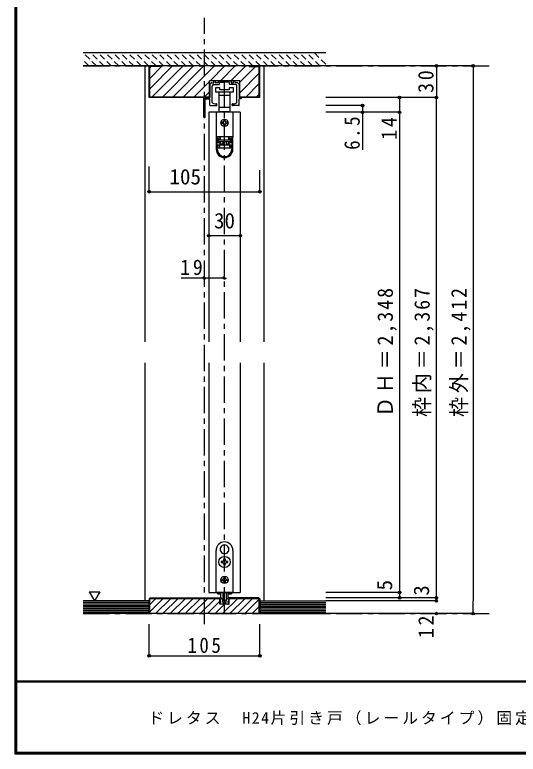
# Model space of a CAD drawing. Units: millimetres at full size, sheet at 1:5; some dimension numbers follow another scale. Extents: x -973 to 977, y -718 to 696.
# Drawn here: x -973 to -496, y -701 to 0 of the extents above; entities that cross this region are included whole.
import ezdxf
from ezdxf.enums import TextEntityAlignment as Align

# ---------------------------------------------------------------- set-up
doc = ezdxf.new("R2010")
doc.units = ezdxf.units.MM
doc.header["$LTSCALE"] = 5
doc.header["$PDMODE"] = 32
doc.header["$PDSIZE"] = 2.5
doc.linetypes.add('CHAIN1', pattern=[8, 5, -1, 1, -1])
doc.linetypes.add('DASHED1', pattern=[1.8, 1.2, -0.6])
for name, color, linetype in [('0-1_通り芯', 4, 'DASHED1'), ('0-3_仕上げ', 2, 'Continuous'), ('0-4_枠', 3, 'Continuous'), ('0-6_扉', 6, 'Continuous'), ('0-7_金物', 7, 'Continuous'), ('0-A_文字', 7, 'Continuous'), ('0-B_寸法', 7, 'Continuous'), ('0-C_ハッチ', 4, 'DASHED1'), ('F-1_枠', 6, 'Continuous'), ('F-A_文字', 7, 'Continuous')]:
    doc.layers.add(name, color=color, linetype=linetype)
doc.styles.add('ＭＳ ゴシック', font='')
doc.styles.get('ＭＳ ゴシック').set_extended_font_data('MS Gothic')

# ---------------------------------------------------------------- blocks, each defined once
blk = doc.blocks.new('03')
at = {"layer": '0-B_寸法'}
for p, q in [((-11.079, 7.476), (-9.529, 7.476)), ((-9.229, 7.776), (-9.229, 9.176)), ((-8.029, 9.476), (-8.929, 9.476)), ((-7.729, 7.776), (-7.729, 9.176)), ((-5.529, 7.476), (-7.429, 7.476)), ((-5.229, 9.176), (-5.229, 7.776)), ((-4.929, 9.476), (6.771, 9.476)), ((-3.729, 6.276), (-3.729, 7.676)), ((-3.429, 7.976), (0.621, 7.976)), ((0.921, 8.276), (0.621, 7.976)), ((0.921, 8.276), (1.221, 7.976)), ((5.271, 7.976), (1.221, 7.976)), ((5.571, 6.276), (5.571, 7.676)), ((7.071, 9.176), (7.071, 7.776)), ((7.371, 7.476), (9.271, 7.476)), ((9.571, 7.776), (9.571, 9.176)), ((9.871, 9.476), (10.771, 9.476)), ((11.071, 7.776), (11.071, 9.176)), ((12.921, 7.476), (11.371, 7.476)), ((-13.079, 5.476), (-13.079, -6.524)), ((-10.679, -11.096), (-10.679, 4.476)), ((-9.229, 5.976), (-4.029, 5.976)), ((11.071, 5.976), (5.871, 5.976)), ((12.521, -11.096), (12.521, 4.476)), ((14.921, 5.476), (14.921, -6.524)), ((-18.179, -6.524), (-13.079, -6.524)), ((16.321, -6.524), (14.921, -6.524)), ((-18.679, -25.124), (-18.679, -7.024)), ((-17.479, -25.124), (-17.479, -8.224)), ((-16.979, -7.724), (-13.079, -7.724)), ((-13.079, -13.724), (-13.079, -7.724)), ((-12.779, -14.024), (-6.529, -14.024)), ((-6.229, -13.724), (-6.229, -12.649)), ((8.071, -13.724), (8.071, -12.649)), ((14.621, -14.024), (8.371, -14.024)), ((16.321, -7.724), (14.921, -7.724)), ((14.921, -13.724), (14.921, -7.724))]:
    blk.add_line(p, q, dxfattribs=at)
for centre, radius, start, end in [((-11.079, 5.476), 2, 90, 180), ((-9.529, 7.776), 0.3, 270, 0), ((-8.929, 9.176), 0.3, 90, 180), ((-8.029, 9.176), 0.3, 0, 90), ((-7.429, 7.776), 0.3, 180, 270), ((-5.529, 7.776), 0.3, 270, 0), ((-4.929, 9.176), 0.3, 90, 180), ((-3.429, 7.676), 0.3, 90, 180), ((5.271, 7.676), 0.3, 0, 90), ((6.771, 9.176), 0.3, 0, 90), ((7.371, 7.776), 0.3, 180, 270), ((9.271, 7.776), 0.3, 270, 0), ((9.871, 9.176), 0.3, 90, 180), ((10.771, 9.176), 0.3, 0, 90), ((11.371, 7.776), 0.3, 180, 270), ((12.921, 5.476), 2, 0, 90), ((-9.229, 4.476), 1.5, 90, 180), ((-4.029, 6.276), 0.3, 270, 0), ((5.871, 6.276), 0.3, 180, 270), ((11.071, 4.476), 1.5, 0, 90), ((-18.179, -7.024), 0.5, 90, 180), ((16.321, -7.124), 0.6, 0, 90), ((-16.979, -8.224), 0.5, 90, 180), ((-12.779, -13.724), 0.3, 180, 270), ((-9.679, -11.096), 1, 180, 243.25632), ((-7.879, -7.524), 5, 243.25632, 284.75682), ((-6.529, -12.649), 0.3, 0, 104.75682), ((-6.529, -13.724), 0.3, 270, 0), ((8.371, -12.649), 0.3, 75.24318, 180), ((8.371, -13.724), 0.3, 180, 270), ((9.721, -7.524), 5, 255.24318, 296.74368), ((11.521, -11.096), 1, 296.74368, 0), ((14.621, -13.724), 0.3, 270, 0), ((16.321, -7.124), 0.6, 270, 0), ((-18.079, -25.124), 0.6, 180, 0)]:
    blk.add_arc(centre, radius, start, end, dxfattribs=at)
blk = doc.blocks.new('下荷重(戸車)')
at = {"layer": '0-7_金物'}
for p, q in [((8.5, 37.107), (4.5, 37.107)), ((-5.25, 30.107), (0, 30.107)), ((0, 30.107), (5.25, 30.107)), ((5.25, 30.107), (5.25, 33.107)), ((5.25, 18.507), (5.25, 30.107)), ((0, 18.507), (-5.25, 18.507)), ((-5.25, 18.507), (-5.25, 14.107)), ((-5.25, 14.107), (-4, 14.107)), ((-4, 14.107), (-4, 13.807)), ((4, 14.107), (-4, 14.107)), ((5.25, 18.507), (0, 18.507)), ((4, 14.107), (5.25, 14.107)), ((4, 13.807), (4, 14.107)), ((5.25, 14.107), (5.25, 18.507)), ((7.9, 13.807), (-7.9, 13.807)), ((-7.9, 13.807), (-7.9, -9.493)), ((7.9, 13.807), (7.9, -9.493)), ((-1.5, 4.307), (-2.5, 4.307)), ((-2.5, 3.307), (-1.5, 3.307)), ((-0.5, 6.307), (-0.5, 5.307)), ((-0.5, 2.307), (-0.5, 1.307)), ((0.5, 5.307), (0.5, 6.307)), ((0.5, 1.307), (0.5, 2.307)), ((2.5, 4.307), (1.5, 4.307)), ((1.5, 3.307), (2.5, 3.307)), ((7.9, -9.493), (-7.9, -9.493)), ((-7.9, -9.493), (-7.9, -9.593)), ((-6.9, -9.593), (-7.9, -9.593)), ((-7.9, -9.593), (-7.9, -21.293)), ((-4.2, -9.593), (-6.9, -9.593)), ((-6.9, -21.293), (-6.9, -9.593)), ((-6.1, -10.593), (-6.1, -15.293)), ((-6.1, -10.593), (-4.2, -10.593)), ((-5.9, -11.693), (-5.9, -12.193)), ((-4, -11.693), (-5.9, -11.693)), ((-5.9, -12.193), (5.9, -12.193)), ((-5.9, -14.193), (-5.9, -12.193)), ((-4.9, -9.593), (-4.9, -9.493)), ((-4.2, -9.593), (-4.2, -10.593)), ((-4, -11.693), (-4, -9.493)), ((4, -9.493), (4, -11.693)), ((5.9, -11.693), (4, -11.693)), ((6.9, -9.593), (4.2, -9.593)), ((4.2, -10.593), (4.2, -9.593)), ((4.2, -11.593), (4.2, -10.593)), ((4.2, -10.593), (6.1, -10.593)), ((6.1, -11.593), (4.2, -11.593)), ((4.9, -9.493), (4.9, -9.593)), ((5.9, -12.193), (5.9, -11.693)), ((5.9, -12.193), (5.9, -14.193)), ((6.1, -15.293), (6.1, -10.593)), ((6.9, -9.593), (6.9, -21.293)), ((7.9, -9.593), (6.9, -9.593)), ((7.9, -9.493), (7.9, -9.593)), ((7.9, -21.293), (7.9, -9.593)), ((-6.1, -14.293), (-4.2, -14.293)), ((-4.2, -15.293), (-6.1, -15.293)), ((5.9, -14.193), (-5.9, -14.193)), ((-5.9, -17.193), (-4.9, -17.193)), ((-4.9, -17.193), (4.9, -17.193)), ((-4.9, -17.193), (-4.9, -20.193)), ((4.9, -20.193), (-4.9, -20.193)), ((-4.2, -14.293), (-4.2, -15.293)), ((-4.2, -15.293), (-4.2, -17.193)), ((-4, -16.193), (-4, -14.193)), ((-1.5, -14.193), (-1.5, -17.193)), ((1.5, -14.193), (1.5, -17.193)), ((1.5, -16.193), (4, -16.193)), ((6.1, -15.293), (4.2, -15.293)), ((4.2, -17.193), (4.2, -15.293)), ((4.9, -17.193), (5.9, -17.193)), ((5.9, -17.193), (5.9, -20.193))]:
    blk.add_line(p, q, dxfattribs=at)
for points in [[(-8.5, 33.107), (0, 33.107), (8.5, 33.107), (8.5, 37.107)], [(4.5, 37.107), (4.5, 35.107), (-4.5, 35.107), (-4.5, 37.107), (-8.5, 37.107), (-8.5, 33.107)], [(-5.25, 33.107), (-5.25, 30.107), (-5.25, 18.507)], [(-4.2, -10.593), (-4.2, -11.593), (-6.1, -11.593)], [(-4.9, -20.193), (-5.9, -20.193), (-5.9, -17.193)], [(-4, -17.193), (-4, -16.193), (-1.5, -16.193)], [(4, -14.193), (4, -16.193), (4, -17.193)], [(4.2, -15.293), (4.2, -14.293), (6.1, -14.293)], [(5.9, -20.193), (4.9, -20.193), (4.9, -17.193)]]:
    blk.add_lwpolyline(points, dxfattribs=at)
blk.add_circle((0, 3.807), 3.5, dxfattribs=at)
for centre, radius, start, end in [((-2.5, 3.807), 0.5, 90, 180), ((-2.5, 3.807), 0.5, 180, 270), ((-1.5, 5.307), 1, 270, 0), ((-1.5, 2.307), 1, 0, 90), ((0, 6.307), 0.5, 90, 180), ((0, 1.307), 0.5, 180, 270), ((0, 6.307), 0.5, 0, 90), ((0, 1.307), 0.5, 270, 0), ((1.5, 5.307), 1, 180, 270), ((1.5, 2.307), 1, 90, 180), ((2.5, 3.807), 0.5, 0, 90), ((2.5, 3.807), 0.5, 270, 0), ((0, -21.293), 7.9, 180, 0), ((0, -21.293), 6.9, 180, 0)]:
    blk.add_arc(centre, radius, start, end, dxfattribs=at)

msp = doc.modelspace()

# ---------------------------------------------------------------- linework, layer by layer
at = {"layer": '0-1_通り芯', "linetype": 'CHAIN1'}
for p, q in [((-793.333, -577.5), (-793.333, -2.5)), ((-908.333, -48), (-519.333, -48)), ((-774.333, -567.5), (-774.333, -62)), ((-908.333, -567.5), (-519.333, -567.5))]:
    msp.add_line(p, q, dxfattribs=at)
at = {"layer": '0-1_通り芯'}
for p, q in [((-895.875, -48), (-908.375, -35.5)), ((-888.804, -48), (-901.304, -35.5)), ((-881.733, -48), (-894.233, -35.5)), ((-874.662, -48), (-887.162, -35.5)), ((-867.591, -48), (-880.091, -35.5)), ((-860.52, -48), (-873.02, -35.5)), ((-853.449, -48), (-865.949, -35.5)), ((-846.378, -48), (-858.878, -35.5)), ((-839.307, -48), (-851.807, -35.5)), ((-832.236, -48), (-844.736, -35.5)), ((-825.165, -48), (-837.665, -35.5)), ((-818.094, -48), (-830.594, -35.5)), ((-811.023, -48), (-823.523, -35.5)), ((-803.952, -48), (-816.452, -35.5)), ((-796.88, -48), (-809.38, -35.5)), ((-789.809, -48), (-802.309, -35.5)), ((-782.738, -48), (-795.238, -35.5)), ((-775.667, -48), (-788.167, -35.5)), ((-768.596, -48), (-781.096, -35.5)), ((-761.525, -48), (-774.025, -35.5)), ((-754.454, -48), (-766.954, -35.5)), ((-747.383, -48), (-759.883, -35.5)), ((-740.312, -48), (-752.812, -35.5)), ((-733.241, -48), (-745.741, -35.5)), ((-726.17, -48), (-738.67, -35.5)), ((-719.099, -48), (-731.599, -35.5)), ((-712.028, -48), (-724.528, -35.5)), ((-704.957, -48), (-717.457, -35.5)), ((-697.886, -48), (-710.386, -35.5)), ((-690.814, -48), (-703.314, -35.5)), ((-683.743, -48), (-696.243, -35.5)), ((-678.333, -46.339), (-689.172, -35.5)), ((-902.947, -48), (-908.333, -42.613))]:
    msp.add_line(p, q, dxfattribs=at)
at = {"layer": '0-1_通り芯', "color": 2, "linetype": 'Continuous'}
for p, q in [((-678.333, -35.5), (-908.333, -35.5)), ((-678.333, -48), (-908.333, -48))]:
    msp.add_line(p, q, dxfattribs=at)
at = {"layer": '0-1_通り芯', "linetype": 'Continuous'}
msp.add_line((-815.333, -249), (-774.333, -249), dxfattribs=at)
at = {"layer": '0-1_通り芯', "color": 7}
for p in [(-793.333, -249), (-774.333, -249)]:
    msp.add_point(p, dxfattribs=at)
at = {"layer": '0-3_仕上げ'}
for p, q in [((-845.833, -555.5), (-908.333, -555.5)), ((-845.833, -567.5), (-845.833, -555.5)), ((-740.833, -567.5), (-740.833, -555.5)), ((-740.833, -555.5), (-678.333, -555.5)), ((-845.833, -567.5), (-908.333, -567.5)), ((-740.833, -567.5), (-678.333, -567.5))]:
    msp.add_line(p, q, dxfattribs=at)
at = {"layer": '0-3_仕上げ', "color": 7}
for p, q in [((-845.833, -557), (-908.333, -557)), ((-845.833, -558.5), (-908.333, -558.5)), ((-845.833, -560), (-908.333, -560)), ((-740.833, -557), (-678.333, -557)), ((-740.833, -558.5), (-678.333, -558.5)), ((-740.833, -560), (-678.333, -560)), ((-845.833, -561.5), (-908.333, -561.5)), ((-845.833, -563), (-908.333, -563)), ((-845.833, -564.5), (-908.333, -564.5)), ((-845.833, -566), (-908.333, -566)), ((-740.833, -561.5), (-678.333, -561.5)), ((-740.833, -563), (-678.333, -563)), ((-740.833, -564.5), (-678.333, -564.5)), ((-740.833, -566), (-678.333, -566))]:
    msp.add_line(p, q, dxfattribs=at)
at = {"layer": '0-4_枠', "color": 4}
for p, q in [((-849.833, -48), (-845.833, -48)), ((-849.833, -48), (-849.833, -309.75)), ((-736.833, -48), (-740.833, -48)), ((-736.833, -309.75), (-736.833, -48)), ((-849.833, -329.75), (-849.833, -555.5)), ((-736.833, -555.5), (-736.833, -329.75))]:
    msp.add_line(p, q, dxfattribs=at)
at = {"layer": '0-4_枠'}
for p, q in [((-845.833, -78), (-845.833, -48)), ((-740.833, -48), (-845.833, -48)), ((-845.333, -77.5), (-845.333, -48.5)), ((-835.833, -48.5), (-845.333, -48.5)), ((-835.833, -48.5), (-835.833, -48)), ((-750.833, -48.5), (-750.833, -48)), ((-750.833, -48.5), (-741.333, -48.5)), ((-741.333, -77.5), (-741.333, -48.5)), ((-740.833, -78), (-740.833, -48)), ((-788.733, -78), (-788.733, -62)), ((-759.933, -62), (-788.733, -62)), ((-759.933, -78), (-759.933, -62)), ((-788.733, -78), (-845.833, -78)), ((-788.733, -77.5), (-845.333, -77.5)), ((-741.333, -77.5), (-759.933, -77.5)), ((-740.833, -78), (-759.933, -78)), ((-844.833, -552.5), (-845.833, -553.5)), ((-845.833, -553.5), (-845.833, -567.5)), ((-844.626, -553), (-845.333, -553.707)), ((-845.333, -567.5), (-845.333, -553.707)), ((-844.833, -552.5), (-778.733, -552.5)), ((-844.626, -553), (-778.733, -553)), ((-778.733, -558.5), (-778.733, -552.5)), ((-769.933, -558.5), (-769.933, -552.5)), ((-741.833, -552.5), (-769.933, -552.5)), ((-769.933, -553), (-742.04, -553)), ((-741.333, -553.707), (-742.04, -553)), ((-740.833, -553.5), (-741.833, -552.5)), ((-741.333, -567.5), (-741.333, -553.707)), ((-740.833, -553.5), (-740.833, -567.5)), ((-769.933, -558.5), (-778.733, -558.5)), ((-740.833, -567.5), (-845.833, -567.5))]:
    msp.add_line(p, q, dxfattribs=at)
at = {"layer": '0-6_扉'}
for p, q in [((-759.333, -92), (-789.333, -92)), ((-789.333, -92), (-789.333, -309.75)), ((-759.333, -92), (-759.333, -309.75)), ((-789.333, -329.75), (-789.333, -547.5)), ((-759.333, -329.75), (-759.333, -547.5)), ((-789.333, -547.5), (-759.333, -547.5))]:
    msp.add_line(p, q, dxfattribs=at)
at = {"layer": '0-7_金物'}
for p, q in [((-774.432, -502.351), (-774.333, -502.45)), ((-774.234, -502.351), (-774.333, -502.45)), ((-782.333, -547.5), (-782.333, -507.5)), ((-777.976, -508.489), (-777.841, -508.525)), ((-777.877, -508.66), (-777.841, -508.525)), ((-770.691, -508.489), (-770.826, -508.525)), ((-770.79, -508.66), (-770.826, -508.525)), ((-766.333, -507.5), (-766.333, -547.5)), ((-776.533, -518), (-777.483, -518)), ((-777.483, -518), (-777.483, -519)), ((-774.833, -515.35), (-774.833, -516.3)), ((-773.833, -515.35), (-774.833, -515.35)), ((-773.833, -516.3), (-773.833, -515.35)), ((-771.183, -518), (-772.133, -518)), ((-771.183, -519), (-771.183, -518)), ((-777.483, -519), (-776.533, -519)), ((-773.833, -521.65), (-773.833, -520.7)), ((-772.133, -519), (-771.183, -519)), ((-776.133, -535), (-776.733, -535)), ((-776.733, -535), (-776.733, -536)), ((-776.733, -536), (-776.133, -536)), ((-774.833, -533.1), (-773.833, -533.1)), ((-774.833, -533.1), (-774.833, -533.7)), ((-774.833, -537.3), (-774.833, -537.9)), ((-773.833, -537.9), (-774.833, -537.9)), ((-773.833, -533.1), (-773.833, -533.7)), ((-773.833, -537.3), (-773.833, -537.9)), ((-772.533, -535), (-771.933, -535)), ((-766.333, -547.5), (-782.333, -547.5)), ((-780.933, -547.5), (-780.933, -548.7)), ((-780.933, -548.7), (-777.801, -548.7)), ((-778.833, -552.5), (-778.29, -552.5)), ((-778.833, -553.5), (-778.833, -552.5)), ((-776.671, -553.912), (-777.937, -552.647)), ((-777.833, -551.921), (-777.833, -547.5)), ((-776.459, -554), (-776.133, -554)), ((-775.833, -547.5), (-775.833, -555.121)), ((-772.833, -547.5), (-772.833, -555.121)), ((-772.208, -554), (-772.533, -554)), ((-771.995, -553.912), (-770.73, -552.647)), ((-770.866, -548.7), (-767.733, -548.7)), ((-770.833, -551.921), (-770.833, -547.5)), ((-767.733, -547.5), (-767.733, -548.7)), ((-778.133, -558.5), (-778.619, -557.274)), ((-777.833, -557), (-778.433, -557)), ((-777.033, -558.5), (-778.133, -558.5)), ((-777.833, -557), (-777.833, -555.736)), ((-777.033, -558.5), (-776.833, -558.3)), ((-776.833, -558.3), (-776.633, -558.5)), ((-772.033, -558.5), (-776.633, -558.5)), ((-775.933, -556.7), (-775.933, -554.2)), ((-773.133, -555.421), (-775.533, -555.421)), ((-774.333, -557.3), (-774.033, -557)), ((-774.033, -557), (-773.033, -557)), ((-772.733, -556.7), (-772.733, -554.2)), ((-771.833, -558.3), (-772.033, -558.5)), ((-771.633, -558.5), (-771.833, -558.3)), ((-771.633, -558.5), (-770.533, -558.5)), ((-770.833, -557), (-770.833, -555.736)), ((-770.833, -557), (-770.233, -557)), ((-770.533, -558.5), (-770.047, -557.274))]:
    msp.add_line(p, q, dxfattribs=at)
for points in [[(-774.833, -520.7), (-774.833, -521.65), (-773.833, -521.65)], [(-771.933, -535), (-771.933, -536), (-772.533, -536)], [(-769.833, -553.5), (-769.833, -552.5), (-770.376, -552.5)], [(-775.633, -557), (-774.633, -557), (-774.333, -557.3)]]:
    msp.add_lwpolyline(points, dxfattribs=at)
for centre, radius in [((-774.333, -518.5), 5.35), ((-774.333, -535.5), 3.5)]:
    msp.add_circle(centre, radius, dxfattribs=at)
for centre, radius, start, end in [((-774.333, -507.5), 8, 0, 180), ((-774.333, -506.5), 4.15, 91.3645, 208.6355), ((-774.333, -506.5), 4.15, 331.3645, 88.6355), ((-774.333, -506.5), 4.15, 211.3645, 328.6355), ((-776.533, -516.3), 1.7, 270, 0), ((-772.133, -516.3), 1.7, 180, 270), ((-776.533, -520.7), 1.7, 0, 90), ((-772.133, -520.7), 1.7, 90, 180), ((-776.133, -533.7), 1.3, 270, 0), ((-776.133, -537.3), 1.3, 0, 90), ((-772.533, -533.7), 1.3, 180, 270), ((-772.533, -537.3), 1.3, 90, 180), ((-780.833, -555.736), 3, 0, 48.19), ((-778.29, -553), 0.5, 45, 90), ((-775.833, -551.921), 2, 180, 264.78409), ((-776.459, -553.7), 0.3, 225, 270), ((-776.133, -554.2), 0.2, 0, 90), ((-776.033, -554.112), 0.2, 0, 84.78409), ((-772.633, -554.112), 0.2, 95.21591, 180), ((-772.533, -554.2), 0.2, 90, 180), ((-772.833, -551.921), 2, 275.21591, 0), ((-772.208, -553.7), 0.3, 270, 315), ((-767.833, -555.736), 3, 131.81, 180), ((-770.376, -553), 0.5, 90, 135), ((-778.433, -557.2), 0.2, 90, 201.616), ((-775.633, -556.7), 0.3, 180, 270), ((-775.533, -555.121), 0.3, 180, 270), ((-773.133, -555.121), 0.3, 270, 0), ((-773.033, -556.7), 0.3, 270, 0), ((-770.233, -557.2), 0.2, 338.384, 90)]:
    msp.add_arc(centre, radius, start, end, dxfattribs=at)
at = {"layer": '0-A_文字'}
msp.add_line((-902.769, -546.686), (-897.769, -555.347), dxfattribs=at)
msp.add_lwpolyline([(-902.769, -546.686), (-892.769, -546.686), (-897.769, -555.347)], dxfattribs=at)
at = {"layer": '0-B_寸法', "color": 4}
for p, q in [((-538.333, -48), (-678.333, -48)), ((-573.333, -48), (-573.333, -78)), ((-538.333, -48), (-538.333, -555.5)), ((-573.333, -78), (-678.333, -78)), ((-608.333, -78), (-608.333, -92)), ((-573.333, -552.5), (-573.333, -78)), ((-643.333, -85.5), (-678.333, -85.5)), ((-643.333, -85.5), (-643.333, -127.506)), ((-608.333, -92), (-678.333, -92)), ((-608.333, -92), (-608.333, -547.5)), ((-845.833, -167.304), (-845.833, -143.246)), ((-740.833, -167.304), (-740.833, -146.746)), ((-845.833, -167.304), (-740.833, -167.304)), ((-789.333, -209), (-759.333, -209)), ((-608.333, -547.5), (-678.333, -547.5)), ((-573.333, -552.5), (-678.333, -552.5)), ((-608.333, -547.5), (-608.333, -552.5)), ((-573.333, -555.5), (-573.333, -552.5)), ((-573.333, -555.5), (-678.333, -555.5)), ((-538.333, -567.5), (-538.333, -555.5)), ((-538.333, -567.5), (-678.333, -567.5)), ((-845.833, -607.5), (-845.833, -577.5)), ((-740.833, -607.5), (-740.833, -577.5)), ((-845.833, -607.5), (-740.833, -607.5))]:
    msp.add_line(p, q, dxfattribs=at)
at = {"layer": '0-B_寸法'}
for p in [(-573.333, -48), (-538.333, -48), (-608.333, -78), (-573.333, -78), (-643.333, -85.5), (-643.333, -92), (-608.333, -92), (-845.833, -167.304), (-740.833, -167.304), (-789.333, -209), (-759.333, -209), (-608.333, -547.5), (-608.333, -552.5), (-573.333, -552.5), (-573.333, -555.5), (-573.333, -567.5), (-538.333, -567.5), (-845.833, -607.5), (-740.833, -607.5)]:
    msp.add_point(p, dxfattribs=at)
at = {"layer": '0-C_ハッチ', "linetype": 'Continuous'}
for p, q in [((-845.333, -59.872), (-833.462, -48)), ((-845.333, -69.771), (-823.562, -48)), ((-845.333, -49.972), (-843.861, -48.5)), ((-843.163, -77.5), (-813.663, -48)), ((-833.263, -77.5), (-803.763, -48)), ((-793.864, -48), (-823.364, -77.5)), ((-813.464, -77.5), (-783.964, -48)), ((-788.065, -62), (-774.065, -48)), ((-778.165, -62), (-764.165, -48)), ((-768.266, -62), (-754.266, -48)), ((-759.933, -63.567), (-744.866, -48.5)), ((-759.933, -73.467), (-741.333, -54.867)), ((-788.733, -62.669), (-803.565, -77.5)), ((-741.333, -64.766), (-754.067, -77.5)), ((-793.665, -77.5), (-788.733, -72.568)), ((-744.168, -77.5), (-741.333, -74.666)), ((-845.333, -558.759), (-839.575, -553)), ((-845.333, -565.83), (-832.504, -553)), ((-839.932, -567.5), (-825.432, -553)), ((-832.861, -567.5), (-818.361, -553)), ((-825.79, -567.5), (-811.29, -553)), ((-818.719, -567.5), (-804.219, -553)), ((-811.648, -567.5), (-797.148, -553)), ((-804.577, -567.5), (-790.077, -553)), ((-797.506, -567.5), (-783.006, -553)), ((-776.293, -567.5), (-761.793, -553)), ((-769.933, -554.069), (-768.864, -553)), ((-769.222, -567.5), (-754.722, -553)), ((-762.151, -567.5), (-747.651, -553)), ((-755.08, -567.5), (-741.333, -553.754)), ((-790.435, -567.5), (-778.733, -555.798)), ((-783.364, -567.5), (-774.364, -558.5)), ((-748.009, -567.5), (-741.333, -560.825)), ((-740.938, -567.5), (-740.833, -567.396))]:
    msp.add_line(p, q, dxfattribs=at)
at = {"layer": 'F-1_枠'}
for p, q in [((-973.347, 695.833), (-973.347, -700.833)), ((-972.514, 695.833), (-972.514, -700.833)), ((-971.68, 695.833), (-971.68, -700.833)), ((976.653, -631.667), (-973.347, -631.667)), ((976.653, -632.5), (-973.347, -632.5)), ((976.653, -699.167), (-973.347, -699.167)), ((976.653, -700), (-973.347, -700)), ((976.653, -700.833), (-973.347, -700.833))]:
    msp.add_line(p, q, dxfattribs=at)

# ---------------------------------------------------------------- block references
at = {"layer": '0-7_金物'}
for name, p in [('03', (-775.254, -71.476)), ('下荷重(戸車)', (-774.333, -105.807))]:
    msp.add_blockref(name, p, dxfattribs=at)

# ---------------------------------------------------------------- texts
at = {"layer": '0-1_通り芯', "color": 7, "insert": (-816.458, -246.5), "char_height": 14.66, "attachment_point": 7, "style": 'ＭＳ ゴシック'}
msp.add_mtext('\\T1.27;\\W0.95;19', dxfattribs=at)
at = {"layer": '0-B_寸法', "style": 'ＭＳ ゴシック'}
for s, p in [('105', (-826.577, -164.804)), ('30', (-784.333, -206.5))]:
    msp.add_text(s, height=14.66, dxfattribs=at).set_placement(p, align=Align.BOTTOM_LEFT)
for s, p in [('5', (-610.833, -545.5)), ('3', (-575.833, -550.5))]:
    msp.add_text(s, height=14.66, rotation=90, dxfattribs=at).set_placement(p, align=Align.BOTTOM_LEFT)
at = {"layer": '0-B_寸法', "char_height": 14.66, "attachment_point": 7, "rotation": 90, "style": 'ＭＳ ゴシック'}
for s, insert in [('\\T1.27;\\W0.95;30', (-575.833, -73.625)), ('\\T1.27;\\W0.9;6.5', (-645.833, -127.595)), ('\\T1.27;\\W0.95;14', (-610.833, -118.078)), ('\\T1.19;\\W0.95;ＤＨ＝2,348', (-610.833, -381)), ('\\T1.19;\\W0.95;枠内＝2,367', (-575.833, -381)), ('\\T1.19;\\W0.95;枠外＝2,412', (-540.833, -381)), ('\\T1.27;\\W0.95;12', (-575.833, -590.75))]:
    msp.add_mtext(s, dxfattribs=dict(at, insert=insert))
at = {"layer": '0-B_寸法', "insert": (-809.583, -605), "char_height": 14.66, "attachment_point": 7, "style": 'ＭＳ ゴシック'}
msp.add_mtext('\\T1.27;\\W0.9;105', dxfattribs=at)
at = {"layer": 'F-A_文字', "insert": (-846.68, -673.333), "char_height": 11, "attachment_point": 7, "style": 'ＭＳ ゴシック'}
msp.add_mtext('\\T1.19;ドレタス\u3000H24片引き戸（レールタイプ）固定枠113㎜幅\u30003方枠＋敷居N型／床直付けレール', dxfattribs=at)

doc.saveas('drawing.dxf')
